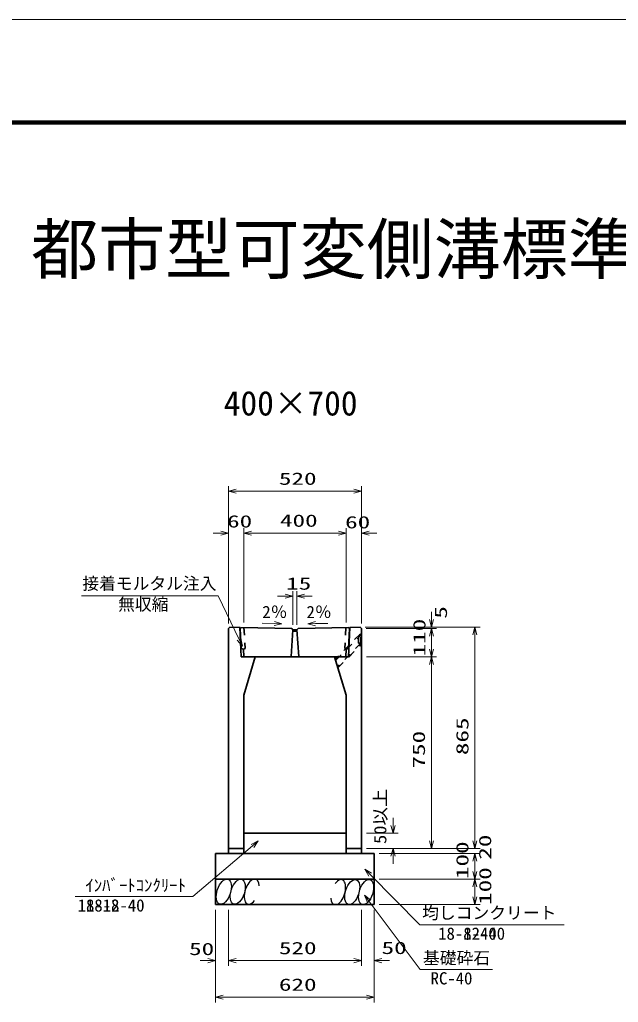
# Model space of a CAD drawing. Units: millimetres on the paper. Extents: x 0 to 841, y 0 to 594.
# Drawn here: x 346.3 to 463.4, y 401.8 to 594 of the extents above; entities that cross this region are included whole.
import ezdxf
from ezdxf.enums import TextEntityAlignment as Align

# ---------------------------------------------------------------- set-up
doc = ezdxf.new("R2010")
doc.units = ezdxf.units.MM
doc.linetypes.add('USER3', pattern=[3, 1.5, -1.5])
for name, color, linetype, lineweight in [('D-STR-DIM（寸法）', 7, 'Continuous', 13), ('D-STR-HTXT(均しCON-旗)', 7, 'Continuous', 13), ('D-STR-HTXT(基礎砕石-旗)', 7, 'Continuous', 13), ('D-STR-HTXT（旗上げ）', 7, 'Continuous', 13), ('D-STR-STRF(グリ)', 7, 'Continuous', 25), ('D-STR（構造物）', 1, 'Continuous', 35), ('D-TTL-LINE（区切線）', 7, 'Continuous', 18), ('D-TTL（外枠）', 2, 'Continuous', 140)]:
    doc.layers.add(name, color=color, linetype=linetype, lineweight=lineweight)
doc.layers.add('D-STR-TXT(文字)', color=7, linetype='Continuous')
doc.styles.add('ＭＳ ゴシック', font='')
doc.styles.get('ＭＳ ゴシック').set_extended_font_data('MS Gothic')

# ---------------------------------------------------------------- blocks, each defined once
blk = doc.blocks.new('_Open30')
at = {"color": 7, "linetype": 'Continuous', "lineweight": 13}
for p, q in [((-1, 0.2679), (0, 0)), ((0, 0), (-1, -0.2679)), ((0, 0), (-1, 0))]:
    blk.add_line(p, q, dxfattribs=at)

msp = doc.modelspace()

# ---------------------------------------------------------------- linework, layer by layer
at = {"layer": 'D-STR-DIM（寸法）'}
for p, q in [((387.101, 494.53), (387.101, 502.739)), ((387.101, 494.53), (387.101, 502.739)), ((413.101, 494.53), (413.101, 502.739)), ((413.101, 494.53), (413.101, 502.739)), ((388.601, 501.739), (411.601, 501.739)), ((388.601, 501.739), (411.601, 501.739)), ((387.101, 475.877), (387.101, 494.53)), ((387.101, 475.877), (387.101, 494.53)), ((390.101, 476.067), (390.101, 494.53)), ((390.101, 476.067), (390.101, 494.53)), ((390.101, 476.067), (390.101, 494.53)), ((390.101, 476.067), (390.101, 494.53)), ((410.101, 476.067), (410.101, 494.53)), ((410.101, 476.067), (410.101, 494.53)), ((410.101, 476.067), (410.101, 494.53)), ((410.101, 476.067), (410.101, 494.53)), ((413.101, 475.874), (413.101, 494.53)), ((413.101, 475.874), (413.101, 494.53)), ((385.601, 493.53), (384.101, 493.53)), ((385.601, 493.53), (384.101, 493.53)), ((391.601, 493.53), (393.101, 493.53)), ((391.601, 493.53), (408.601, 493.53)), ((391.601, 493.53), (393.101, 493.53)), ((391.601, 493.53), (408.601, 493.53)), ((408.601, 493.53), (407.101, 493.53)), ((408.601, 493.53), (407.101, 493.53)), ((414.601, 493.53), (416.101, 493.53)), ((414.601, 493.53), (416.101, 493.53)), ((398.208, 481.218), (396.708, 481.218)), ((398.208, 481.218), (396.708, 481.218)), ((399.708, 475.624), (399.708, 482.218)), ((399.708, 475.624), (399.708, 482.218)), ((400.499, 475.608), (400.499, 482.218)), ((400.499, 475.608), (400.499, 482.218)), ((401.999, 481.218), (403.499, 481.218)), ((401.999, 481.218), (403.499, 481.218)), ((426.806, 476.622), (426.806, 478.122)), ((426.806, 476.622), (426.806, 478.122)), ((393.715, 475.901), (396.077, 475.854)), ((393.715, 475.901), (396.077, 475.854)), ((406.515, 475.883), (404.154, 475.836)), ((406.515, 475.883), (404.154, 475.836)), ((413.851, 475.122), (427.806, 475.122)), ((413.851, 475.122), (427.806, 475.122)), ((413.851, 475.122), (436.304, 475.122)), ((414.047, 474.879), (427.806, 474.879)), ((414.047, 474.879), (427.806, 474.879)), ((414.099, 474.879), (427.806, 474.879)), ((414.099, 474.879), (427.806, 474.879)), ((426.806, 470.874), (426.806, 473.379)), ((426.806, 473.379), (426.806, 471.879)), ((426.806, 470.874), (426.806, 473.379)), ((426.806, 473.379), (426.806, 471.879)), ((435.304, 433.374), (435.304, 473.622)), ((414.101, 469.374), (427.806, 469.374)), ((414.101, 469.374), (427.806, 469.374)), ((414.101, 469.374), (427.806, 469.374)), ((426.806, 433.374), (426.806, 467.874)), ((419.29, 436.374), (419.29, 437.874)), ((419.29, 436.374), (419.29, 437.874)), ((414.101, 434.874), (420.29, 434.874)), ((414.101, 434.874), (420.29, 434.874)), ((435.304, 433.374), (435.304, 434.874)), ((435.304, 433.374), (435.304, 434.874)), ((414.101, 431.874), (436.304, 431.874)), ((414.101, 431.874), (420.29, 431.874)), ((414.101, 431.874), (436.304, 431.874)), ((414.101, 431.874), (427.806, 431.874)), ((414.101, 431.874), (436.304, 431.874)), ((414.101, 431.874), (420.29, 431.874)), ((416.601, 430.874), (436.304, 430.874)), ((416.601, 430.874), (436.304, 430.874)), ((416.601, 430.874), (436.304, 430.874)), ((416.601, 430.874), (436.304, 430.874)), ((419.29, 430.374), (419.29, 428.874)), ((419.29, 430.374), (419.29, 428.874)), ((435.304, 427.374), (435.304, 429.374)), ((435.304, 429.374), (435.304, 427.874)), ((435.304, 427.374), (435.304, 429.374)), ((435.304, 429.374), (435.304, 427.874)), ((416.601, 425.874), (436.304, 425.874)), ((416.601, 425.874), (436.304, 425.874)), ((416.601, 425.874), (436.304, 425.874)), ((416.601, 425.874), (436.304, 425.874)), ((435.304, 422.374), (435.304, 424.374)), ((435.304, 422.374), (435.304, 424.374)), ((384.601, 419.874), (384.601, 408.907)), ((384.601, 419.874), (384.601, 408.907)), ((387.101, 419.874), (387.101, 408.907)), ((387.101, 419.874), (387.101, 408.907)), ((387.101, 419.874), (387.101, 408.907)), ((387.101, 419.874), (387.101, 408.907)), ((413.101, 419.874), (413.101, 408.907)), ((413.101, 419.874), (413.101, 408.907)), ((415.601, 419.874), (415.601, 408.907)), ((415.601, 419.874), (415.601, 408.907)), ((416.601, 420.874), (436.304, 420.874)), ((416.601, 420.874), (436.304, 420.874)), ((384.601, 418.874), (384.601, 401.75)), ((384.601, 418.874), (384.601, 401.75)), ((413.101, 418.874), (413.101, 408.907)), ((413.101, 418.874), (413.101, 408.907)), ((415.601, 418.874), (415.601, 401.75)), ((415.601, 418.874), (415.601, 401.75)), ((383.101, 409.907), (381.601, 409.907)), ((383.101, 409.907), (381.601, 409.907)), ((388.601, 409.907), (411.601, 409.907)), ((388.601, 409.907), (390.101, 409.907)), ((388.601, 409.907), (411.601, 409.907)), ((388.601, 409.907), (390.101, 409.907)), ((411.601, 409.907), (410.101, 409.907)), ((411.601, 409.907), (410.101, 409.907)), ((417.101, 409.907), (418.601, 409.907)), ((417.101, 409.907), (418.601, 409.907)), ((386.101, 402.75), (414.101, 402.75)), ((386.101, 402.75), (414.101, 402.75))]:
    msp.add_line(p, q, dxfattribs=at)
at = {"layer": 'D-STR-HTXT(均しCON-旗)'}
for points in [[(357.109, 422.444), (380.143, 422.444), (391.8, 432.354)], [(357.109, 422.444), (380.143, 422.444), (391.8, 432.354)], [(452.749, 416.927), (424.542, 416.927), (414.819, 426.744)], [(452.749, 416.927), (424.542, 416.927), (414.819, 426.744)]]:
    msp.add_lwpolyline(points, dxfattribs=at)
at = {"layer": 'D-STR-HTXT(基礎砕石-旗)'}
msp.add_lwpolyline([(438.723, 408.177), (424.619, 408.177), (414.616, 421.503)], dxfattribs=at)
msp.add_lwpolyline([(438.723, 408.177), (424.619, 408.177), (414.616, 421.503)], dxfattribs=at)
at = {"layer": 'D-STR-HTXT（旗上げ）'}
msp.add_lwpolyline([(358.378, 481.263), (385.099, 481.263), (389.192, 472.753)], dxfattribs=at)
at = {"layer": 'D-STR-STRF(グリ)'}
for centre, major_axis in [((386.196, 423.398), (0.79, 2.421)), ((386.196, 423.398), (0.79, 2.421)), ((388.917, 423.398), (0.79, 2.421)), ((388.917, 423.398), (0.79, 2.421)), ((411.306, 423.317), (-0.771, -2.427)), ((411.306, 423.317), (-0.771, -2.427)), ((414.027, 423.338), (-0.771, -2.427)), ((414.027, 423.338), (-0.771, -2.427))]:
    msp.add_ellipse(centre, major_axis=major_axis, ratio=0.5139, dxfattribs=at)
for centre, major_axis in [((391.658, 423.398), (0.79, 2.421)), ((391.658, 423.398), (0.79, 2.421)), ((408.565, 423.295), (-0.771, -2.427)), ((408.565, 423.295), (-0.771, -2.427))]:
    msp.add_ellipse(centre, major_axis=major_axis, ratio=0.5139, start_param=5.3575563, end_param=10.3750652, dxfattribs=at)
at = {"layer": 'D-STR（構造物）'}
for p, q in [((387.351, 475.122), (387.101, 474.877)), ((387.351, 475.122), (387.101, 474.877)), ((387.101, 474.877), (387.101, 446.874)), ((387.101, 474.877), (387.101, 431.874)), ((389.351, 475.082), (387.351, 475.122)), ((389.351, 475.082), (387.351, 475.122)), ((389.601, 469.374), (389.351, 475.082)), ((389.601, 469.374), (389.351, 475.082)), ((389.394, 474.917), (389.551, 475.078)), ((389.394, 474.917), (389.551, 475.078)), ((389.594, 470.995), (389.394, 474.917)), ((389.594, 470.995), (389.394, 474.917)), ((389.551, 475.078), (399.476, 474.879)), ((389.551, 475.078), (399.476, 474.879)), ((399.476, 474.879), (399.707, 474.625)), ((399.476, 474.879), (399.707, 474.625)), ((400.496, 474.625), (400.726, 474.879)), ((400.496, 474.625), (400.726, 474.879)), ((410.651, 475.078), (400.726, 474.879)), ((410.651, 475.078), (400.726, 474.879)), ((410.601, 469.374), (410.851, 475.082)), ((410.601, 469.374), (410.851, 475.082)), ((410.808, 474.918), (410.614, 470.997)), ((410.808, 474.918), (410.614, 470.997)), ((410.651, 475.078), (410.808, 474.918)), ((410.651, 475.078), (410.808, 474.918)), ((410.851, 475.082), (412.851, 475.122)), ((410.851, 475.082), (412.851, 475.122)), ((412.851, 475.122), (413.101, 474.877)), ((412.851, 475.122), (413.101, 474.877)), ((413.101, 474.874), (413.101, 446.874)), ((413.101, 474.874), (413.101, 431.874)), ((399.707, 474.625), (399.351, 469.381)), ((399.707, 474.625), (399.351, 469.381)), ((399.707, 474.625), (400.496, 474.625)), ((399.707, 474.625), (399.774, 474.375)), ((399.707, 474.625), (400.496, 474.625)), ((399.707, 474.625), (399.774, 474.375)), ((399.774, 474.375), (400.429, 474.375)), ((399.774, 474.375), (400.429, 474.375)), ((400.496, 474.625), (400.429, 474.375)), ((400.496, 474.625), (400.429, 474.375)), ((400.496, 474.625), (400.851, 469.381)), ((400.496, 474.625), (400.851, 469.381)), ((390.046, 470.874), (389.594, 470.995)), ((390.046, 470.874), (389.594, 470.995)), ((410.601, 469.374), (389.601, 469.374)), ((410.601, 469.374), (389.601, 469.374)), ((389.651, 469.374), (410.551, 469.374)), ((389.651, 469.374), (410.551, 469.374)), ((390.126, 469.374), (390.05, 470.874)), ((390.126, 469.374), (390.05, 470.874)), ((390.101, 461.874), (392.351, 469.374)), ((390.101, 461.874), (392.351, 469.374)), ((410.101, 461.874), (407.851, 469.374)), ((410.101, 461.874), (407.851, 469.374)), ((410.153, 470.874), (410.076, 469.374)), ((410.153, 470.874), (410.076, 469.374)), ((410.157, 470.874), (410.614, 470.997)), ((410.157, 470.874), (410.614, 470.997)), ((390.101, 461.874), (390.101, 446.874)), ((390.101, 461.874), (390.101, 431.874)), ((410.101, 461.874), (410.101, 446.874)), ((410.101, 461.874), (410.101, 431.874)), ((390.101, 434.874), (410.101, 434.874)), ((390.101, 434.874), (410.101, 434.874)), ((384.601, 430.874), (415.601, 430.874)), ((384.601, 430.874), (384.601, 420.874)), ((384.601, 430.874), (415.601, 430.874)), ((384.601, 430.874), (384.601, 420.874)), ((387.101, 431.874), (390.101, 431.874)), ((387.101, 431.874), (387.101, 430.874)), ((387.101, 431.874), (390.101, 431.874)), ((387.101, 431.874), (387.101, 430.874)), ((390.101, 431.874), (390.101, 430.874)), ((390.101, 431.874), (390.101, 430.874)), ((413.101, 431.874), (410.101, 431.874)), ((410.101, 431.874), (410.101, 430.874)), ((413.101, 431.874), (410.101, 431.874)), ((410.101, 431.874), (410.101, 430.874)), ((413.101, 431.874), (413.101, 430.874)), ((413.101, 431.874), (413.101, 430.874)), ((415.601, 430.874), (415.601, 420.874)), ((415.601, 430.874), (415.601, 420.874)), ((384.601, 425.874), (415.601, 425.874)), ((384.601, 425.874), (415.601, 425.874)), ((384.601, 420.874), (415.601, 420.874)), ((384.601, 420.874), (415.601, 420.874))]:
    msp.add_line(p, q, dxfattribs=at)
at = {"layer": 'D-STR（構造物）', "linetype": 'USER3'}
for p, q in [((390.138, 475.066), (390.345, 470.996)), ((390.138, 475.066), (390.345, 470.996)), ((410.064, 475.066), (409.862, 470.996)), ((410.064, 475.066), (409.862, 470.996)), ((412.851, 473.78), (407.988, 468.917)), ((412.851, 473.78), (407.988, 468.917)), ((408.069, 468.648), (413.026, 473.605)), ((408.069, 468.648), (413.026, 473.605)), ((412.526, 472.019), (412.526, 473.105)), ((412.526, 472.019), (412.526, 473.105)), ((413.026, 473.605), (412.779, 473.852)), ((413.026, 473.605), (412.779, 473.852)), ((413.026, 471.675), (413.026, 473.605)), ((413.026, 471.675), (413.026, 473.605)), ((413.026, 472.019), (408.435, 467.428)), ((413.026, 472.019), (408.435, 467.428)), ((408.509, 467.183), (413.026, 471.7)), ((408.509, 467.183), (413.026, 471.7)), ((413.026, 472.019), (412.526, 472.019)), ((413.026, 472.019), (412.526, 472.019)), ((412.779, 471.427), (413.026, 471.675)), ((412.779, 471.427), (413.026, 471.675)), ((390.345, 470.996), (390.05, 470.874)), ((390.345, 470.996), (390.05, 470.874)), ((409.862, 470.996), (410.157, 470.874)), ((409.862, 470.996), (410.157, 470.874))]:
    msp.add_line(p, q, dxfattribs=at)
at = {"layer": 'D-TTL-LINE（区切線）'}
msp.add_line((841, 594), (0, 594), dxfattribs=at)
at = {"layer": 'D-TTL（外枠）'}
msp.add_line((820.9, 573.9), (20.1, 573.9), dxfattribs=at)

# ---------------------------------------------------------------- block references
at = {"layer": 'D-STR-DIM（寸法）', "xscale": 1.5, "yscale": 1.5}
for p, rotation in [((387.101, 501.739), 180), ((387.101, 501.739), 180), ((390.101, 493.53), 180), ((390.101, 493.53), 180), ((390.101, 493.53), 180), ((390.101, 493.53), 180), ((413.101, 493.53), 180), ((413.101, 493.53), 180), ((400.499, 481.218), 180), ((400.499, 481.218), 180), ((397.576, 475.824), 358.85424), ((397.576, 475.824), 358.85424), ((402.654, 475.806), 181.14576), ((402.654, 475.806), 181.14576), ((426.806, 475.122), 270), ((426.806, 475.122), 270), ((426.806, 474.879), 90), ((426.806, 474.879), 90), ((426.806, 474.879), 90), ((426.806, 474.879), 90), ((435.304, 475.122), 90), ((426.806, 469.374), 270), ((426.806, 469.374), 270), ((426.806, 469.374), 90), ((419.29, 434.874), 270), ((419.29, 434.874), 270), ((426.806, 431.874), 270), ((435.304, 431.874), 270), ((435.304, 431.874), 270), ((435.304, 431.874), 270), ((419.29, 431.874), 90), ((419.29, 431.874), 90), ((435.304, 430.874), 90), ((435.304, 430.874), 90), ((435.304, 430.874), 90), ((435.304, 430.874), 90), ((435.304, 425.874), 270), ((435.304, 425.874), 270), ((435.304, 425.874), 90), ((435.304, 425.874), 90), ((435.304, 420.874), 270), ((435.304, 420.874), 270), ((387.101, 409.907), 180), ((387.101, 409.907), 180), ((387.101, 409.907), 180), ((387.101, 409.907), 180), ((415.601, 409.907), 180), ((415.601, 409.907), 180), ((384.601, 402.75), 180), ((384.601, 402.75), 180)]:
    msp.add_blockref('_Open30', p, dxfattribs=dict(at, rotation=rotation))
for p in [(413.101, 501.739), (413.101, 501.739), (387.101, 493.53), (387.101, 493.53), (410.101, 493.53), (410.101, 493.53), (410.101, 493.53), (410.101, 493.53), (399.708, 481.218), (399.708, 481.218), (384.601, 409.907), (384.601, 409.907), (413.101, 409.907), (413.101, 409.907), (413.101, 409.907), (413.101, 409.907), (415.601, 402.75), (415.601, 402.75)]:
    msp.add_blockref('_Open30', p, dxfattribs=at)
at = {"layer": 'D-STR-HTXT(均しCON-旗)', "xscale": 1.5, "yscale": 1.5}
for p, rotation in [((392.943, 433.326), 40.37163), ((392.943, 433.326), 40.37163), ((413.763, 427.809), 134.72505), ((413.763, 427.809), 134.72505)]:
    msp.add_blockref('_Open30', p, dxfattribs=dict(at, rotation=rotation))
at = {"layer": 'D-STR-HTXT(基礎砕石-旗)', "xscale": 1.5, "yscale": 1.5, "rotation": 126.89552}
msp.add_blockref('_Open30', (413.715, 422.703), dxfattribs=at)
msp.add_blockref('_Open30', (413.715, 422.703), dxfattribs=at)
at = {"layer": 'D-STR-HTXT（旗上げ）', "xscale": 1.5, "yscale": 1.5, "rotation": 295.69073}
msp.add_blockref('_Open30', (389.843, 471.402), dxfattribs=at)

# ---------------------------------------------------------------- texts
at = {"layer": 'D-STR-DIM（寸法）', "style": 'ＭＳ ゴシック', "width": 1.5}
for s, p in [('520', (396.976, 502.276)), ('520', (396.976, 502.276)), ('60', (386.837, 493.924)), ('60', (386.837, 493.924)), ('400', (397.185, 494.068)), ('400', (397.185, 494.068)), ('60', (409.921, 493.753)), ('60', (409.921, 493.753)), ('15', (398.39, 481.755)), ('15', (398.39, 481.755)), ('50', (379.404, 410.274)), ('50', (379.404, 410.274)), ('520', (396.976, 410.445)), ('520', (396.976, 410.445)), ('50', (417.053, 410.482)), ('50', (417.053, 410.482)), ('620', (396.976, 403.287)), ('620', (396.976, 403.287))]:
    msp.add_text(s, height=2.405, dxfattribs=at).set_placement(p, align=Align.BOTTOM_LEFT)
at = {"layer": 'D-STR-DIM（寸法）', "style": 'ＭＳ ゴシック'}
for rotation, p in [(0.01, (393.723, 476.2)), (0.01, (393.723, 476.2)), (359.99, (402.371, 476.196)), (359.99, (402.371, 476.196))]:
    msp.add_text('2％', height=2.405, rotation=rotation, dxfattribs=at).set_placement(p, align=Align.BOTTOM_LEFT)
for s, width, p in [('5', 1.5, (430.57, 476.809)), ('5', 1.5, (430.57, 476.809)), ('110', 1.5, (426.362, 469.432)), ('110', 1.5, (426.362, 469.432)), ('865', 1.5, (434.767, 450.119)), ('750', 1.5, (426.269, 447.499)), ('50以上', 1.1, (418.709, 432.738)), ('50以上', 1.1, (418.709, 432.738)), ('100', 1.5, (434.767, 425.874)), ('100', 1.5, (434.767, 425.874)), ('20', 1.5, (439.218, 429.656)), ('20', 1.5, (439.218, 429.656)), ('100', 1.5, (439.239, 420.819)), ('100', 1.5, (439.239, 420.819))]:
    msp.add_text(s, height=2.405, rotation=90, dxfattribs=dict(at, width=width)).set_placement(p, align=Align.BOTTOM_LEFT)
at = {"layer": 'D-STR-HTXT(均しCON-旗)', "style": 'ＭＳ ゴシック'}
for s, p in [('ｲﾝﾊﾞｰﾄｺﾝｸﾘｰﾄ', (359.119, 422.728)), ('ｲﾝﾊﾞｰﾄｺﾝｸﾘｰﾄ', (359.119, 422.728)), ('18-12-40', (357.61, 418.794)), ('18-8-40', (359.235, 418.794)), ('均しコンクリート', (424.99, 417.338)), ('均しコンクリート', (424.99, 417.338)), ('18-12-40', (428.123, 413.277)), ('18-8-40', (428.123, 413.277))]:
    msp.add_text(s, height=2.405, dxfattribs=at).set_placement(p, align=Align.BOTTOM_LEFT)
at = {"layer": 'D-STR-HTXT(基礎砕石-旗)', "style": 'ＭＳ ゴシック'}
for s, p in [('基礎砕石', (425.155, 408.514)), ('基礎砕石', (425.155, 408.514)), ('RC-40', (426.643, 404.527)), ('RC-40', (426.643, 404.527))]:
    msp.add_text(s, height=2.405, dxfattribs=at).set_placement(p, align=Align.BOTTOM_LEFT)
at = {"layer": 'D-STR-HTXT（旗上げ）', "style": 'ＭＳ ゴシック'}
for s, p in [('接着モルタル注入', (358.523, 481.767)), ('無収縮', (365.528, 477.689))]:
    msp.add_text(s, height=2.405, dxfattribs=at).set_placement(p, align=Align.BOTTOM_LEFT)
at = {"layer": 'D-STR-TXT(文字)', "style": 'ＭＳ ゴシック'}
for s, height, p in [('都市型可変側溝標準図', 9.621, (348.512, 541.419)), ('400×700', 4.811, (386.177, 515.111))]:
    msp.add_text(s, height=height, dxfattribs=at).set_placement(p, align=Align.BOTTOM_LEFT)

doc.saveas('drawing.dxf')
